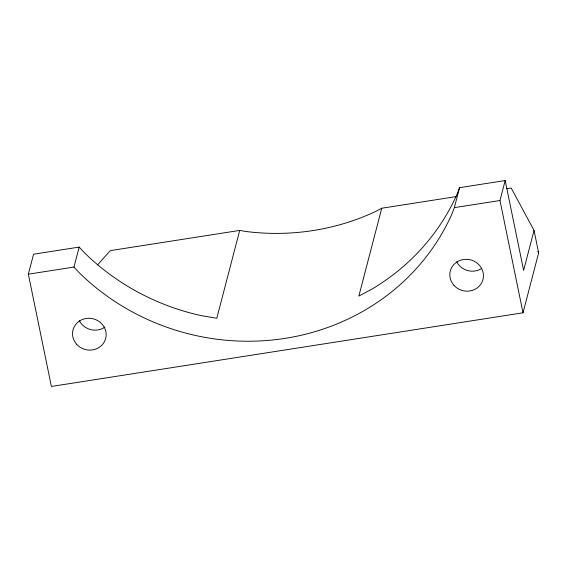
<?xml version="1.0" encoding="UTF-8"?>
<svg xmlns="http://www.w3.org/2000/svg" width="567" height="567" viewBox="0 0 567 567"><rect width="100%" height="100%" fill="white"/><g stroke="black" fill="none" stroke-linecap="round" stroke-linejoin="round"><path stroke-width="0.85" d="M506.799 188.698L511.172 188.01L534.043 230.422L538.65 252.875L523.015 312.793L51.399 386.46L28.35 274.18L33.559 254.207L79.174 247.084L84.384 252.712A229.118 215.276 14.6 0 0 201.051 315.578L216.785 318.293L239.713 230.415L246.128 231.52A229.118 215.276 14.6 0 0 376.183 211.208L381.761 208.224L456.088 196.614M534.043 230.422L523.617 270.36L505.183 180.54L459.568 187.663L454.351 207.635L451.708 214.489A229.118 215.276 14.6 0 1 79.174 272.684L73.965 267.057L79.174 247.084M381.761 208.224L358.833 296.102L372.512 288.794A229.118 215.276 14.6 0 0 456.917 194.516L459.568 187.663M523.015 312.793L499.974 200.512L505.183 180.54M97.453 264.973L110.296 250.628L239.713 230.415M28.35 274.18L73.965 267.057M454.351 207.635L499.974 200.512M537.821 251.33L538.65 252.875M104.923 327.046A16.882 15.862 14.6 0 1 79.444 320.766M481.511 268.581A16.882 15.862 14.6 0 1 456.74 261.834M76.658 344.275A16.882 15.862 14.6 0 0 105.249 339.81A16.882 15.862 14.6 0 0 86.113 318.463A16.882 15.862 14.6 0 0 76.658 344.275M453.954 285.336A16.882 15.862 14.6 0 0 482.545 280.871A16.882 15.862 14.6 0 0 463.409 259.53A16.882 15.862 14.6 0 0 453.954 285.336"/></g></svg>
